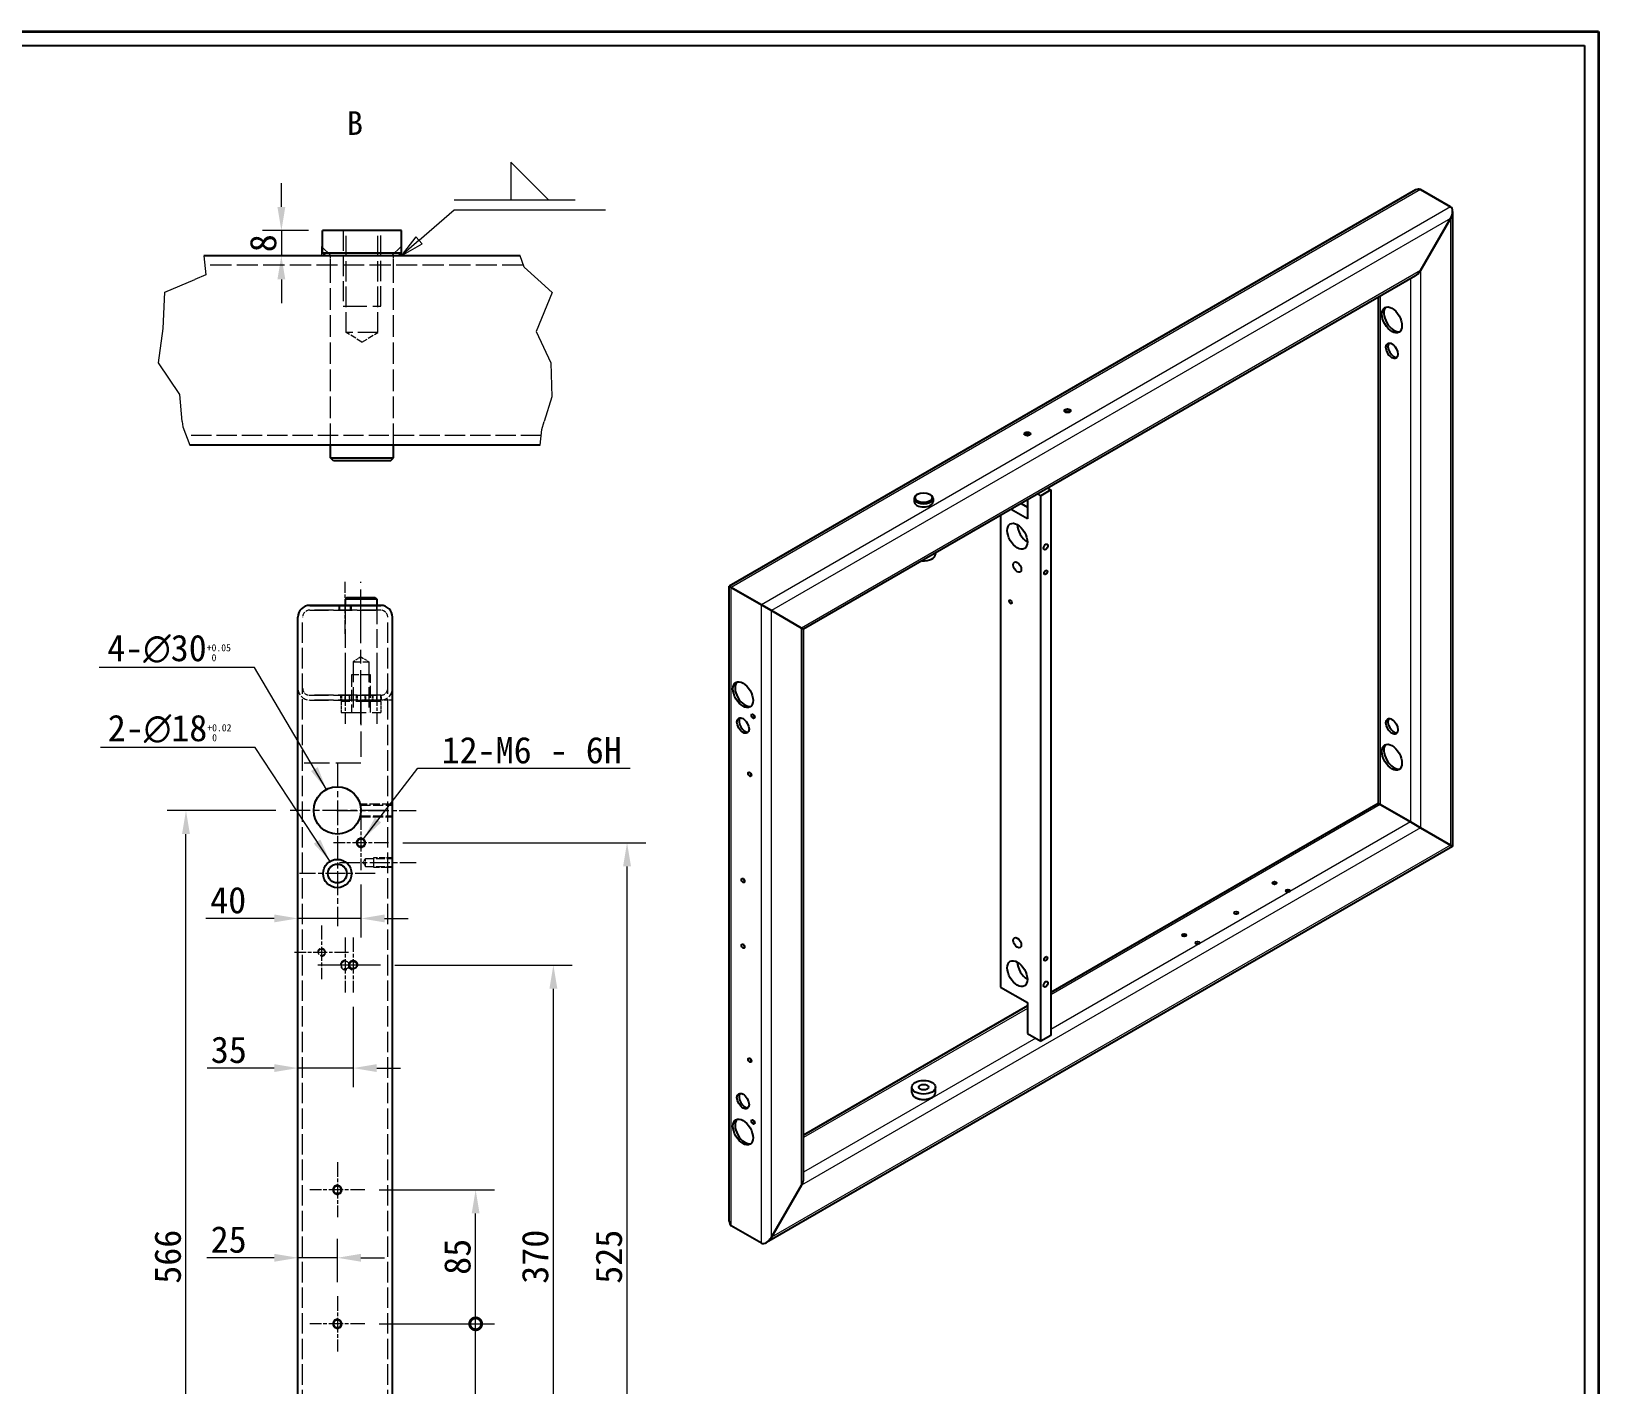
# Model space of a CAD drawing. Header units: millimetres. Extents: x 36 to 2487, y 33 to 1749.
# Drawn here: x 1493 to 2487, y 891 to 1749 of the extents above; entities that cross this region are included whole.
import ezdxf

# ---------------------------------------------------------------- set-up
doc = ezdxf.new("R2010")
doc.units = ezdxf.units.MM
doc.header["$LTSCALE"] = 6
doc.linetypes.add('CHAIN', pattern=[0.3543, 0.2362, -0.0295, 0.0591, -0.0295])
doc.linetypes.add('DASHED', pattern=[0.2067, 0.1654, -0.0413])
for name, color, linetype, lineweight, true_color in [('中心标记 (ISO)', 1, 'CHAIN', 18, 0xff0000), ('中心线 (ISO)', 1, 'CHAIN', 18, 0xff0000), ('尺寸 (ISO)', 7, 'Continuous', 18, 0x008000), ('折线 (ISO)', 7, 'Continuous', 18, 0x008000), ('符号 (ISO)', 7, 'Continuous', 18, 0x008000), ('隐藏 (ISO)', 5, 'DASHED', 18, 0x0000ff)]:
    doc.layers.add(name, color=color, linetype=linetype, lineweight=lineweight, true_color=true_color)
for name, color, linetype, lineweight in [('可见 (ISO)', 7, 'Continuous', 25), ('可见窄的 (ISO)', 7, 'Continuous', 18), ('图框 (ISO)', 7, 'Continuous', 35)]:
    doc.layers.add(name, color=color, linetype=linetype, lineweight=lineweight)
doc.styles.add('HZ_33', font='simfang.ttf')
doc.styles.add('文本样式74', font='SimSun.ttf')
doc.styles.add('最新国标', font='simfang.ttf')
doc.dimstyles.new('默认 (GB)', dxfattribs={"dimscale": 6, "dimtxt": 2.8, "dimasz": 2.5, "dimexe": 2, "dimexo": 1.5, "dimgap": 0.5, "dimtad": 1, "dimtoh": 1, "dimdsep": 46, "dimtxsty": '最新国标', "dimcen": 0.09, "dimdle": 10, "dimclrd": 256, "dimclre": 256, "dimclrt": 256, "dimaunit": 1, "dimadec": 3, "dimazin": 2, "dimtfac": 0.535714, "dimtmove": 0, "dimatfit": 3, "dimfxl": 0, "dimtolj": 1, "dimtzin": 0, "dimlwd": -1, "dimlwe": -1, "dimarcsym": 0})
doc.dimstyles.new('默认 (GB)$7', dxfattribs={"dimscale": 6, "dimtxt": 2.8, "dimasz": 2.5, "dimexe": 2, "dimexo": 1.5, "dimgap": 0.5, "dimtad": 1, "dimtoh": 1, "dimdsep": 46, "dimtxsty": '最新国标', "dimcen": 0.09, "dimdle": 10, "dimclrd": 256, "dimclre": 256, "dimclrt": 256, "dimaunit": 1, "dimadec": 3, "dimazin": 2, "dimtfac": 0.535714, "dimtmove": 0, "dimatfit": 3, "dimfxl": 0, "dimtolj": 1, "dimtzin": 0, "dimlwd": -1, "dimlwe": -1, "dimarcsym": 0})

# ---------------------------------------------------------------- blocks, each defined once
blk = doc.blocks.new('图框 最新国标')
at = {"layer": '图框 (ISO)'}
for p, q in [((6, 291.5), (414.5, 291.5)), ((414.5, 291.5), (414.5, 5.5))]:
    blk.add_line(p, q, dxfattribs=at)
at = {"layer": '图框 (ISO)', "color": 7, "linetype": 'Continuous', "lineweight": 25}
for p, q in [((18, 290), (413, 290)), ((18, 290), (413, 290)), ((413, 290), (413, 7)), ((413, 290), (413, 7))]:
    blk.add_line(p, q, dxfattribs=at)
at = {"layer": '图框 (ISO)', "style": '文本样式74'}
blk.add_attdef('零件代号_001', (44.41, 287.25), '', height=2.5, rotation=180, dxfattribs=at)
blk = doc.blocks.new('_DotSmall')
at = {"color": 0, "linetype": 'ByBlock', "const_width": 0.5}
blk.add_lwpolyline([(-0.0625, 0, 1), (0.0625, 0, 1)], format="xyb", close=True, dxfattribs=at)
blk = doc.blocks.new('*D22')
at = {"layer": 'Defpoints', "color": 0, "transparency": 16777216}
for p in [(1591.13, 1255.05), (1657.13, 1255.05), (1657.13, 689.05)]:
    blk.add_point(p, dxfattribs=at)
at = {"layer": '尺寸 (ISO)', "color": 116, "true_color": 0x00803f, "transparency": 16777216}
for p, q in [((1648.13, 1255.05), (1579.13, 1255.05)), ((1591.13, 689.05), (1591.13, 1240.05)), ((1648.13, 689.05), (1579.13, 689.05))]:
    blk.add_line(p, q, dxfattribs=at)
blk.add_solid([(1588.63, 1240.05), (1593.63, 1240.05), (1591.13, 1255.05)], dxfattribs=at)
at = {"layer": '尺寸 (ISO)', "color": 116, "true_color": 0x00803f, "transparency": 16777216, "xscale": 15, "yscale": 15, "zscale": 15, "rotation": 270}
blk.add_blockref('_DotSmall', (1591.13, 689.05), dxfattribs=at)
at = {"layer": '尺寸 (ISO)', "transparency": 16777216, "insert": (1579.63, 972.11), "char_height": 16.8, "attachment_point": 5, "rotation": 90, "style": '最新国标'}
blk.add_mtext('\\A1;566', dxfattribs=at)
blk = doc.blocks.new('*D24')
at = {"layer": 'Defpoints', "color": 0, "transparency": 16777216}
for p in [(1719.59, 1234.55), (1870.86, 1234.55), (1719.59, 709.55)]:
    blk.add_point(p, dxfattribs=at)
at = {"layer": '尺寸 (ISO)', "color": 116, "true_color": 0x00803f, "transparency": 16777216}
for p, q in [((1728.59, 1234.55), (1882.86, 1234.55)), ((1870.86, 709.55), (1870.86, 1219.55)), ((1728.59, 709.55), (1882.86, 709.55))]:
    blk.add_line(p, q, dxfattribs=at)
blk.add_solid([(1868.36, 1219.55), (1873.36, 1219.55), (1870.86, 1234.55)], dxfattribs=at)
at = {"layer": '尺寸 (ISO)', "color": 116, "true_color": 0x00803f, "transparency": 16777216, "xscale": 15, "yscale": 15, "zscale": 15, "rotation": 270}
blk.add_blockref('_DotSmall', (1870.86, 709.55), dxfattribs=at)
at = {"layer": '尺寸 (ISO)', "transparency": 16777216, "insert": (1859.37, 972.11), "char_height": 16.8, "attachment_point": 5, "rotation": 90, "style": '最新国标'}
blk.add_mtext('\\A1;525', dxfattribs=at)
blk = doc.blocks.new('*D26')
at = {"layer": 'Defpoints', "color": 0, "transparency": 16777216}
for p in [(1714.59, 1157.05), (1824.13, 1157.05), (1709.59, 787.05)]:
    blk.add_point(p, dxfattribs=at)
at = {"layer": '尺寸 (ISO)', "color": 116, "true_color": 0x00803f, "transparency": 16777216}
for p, q in [((1723.59, 1157.05), (1836.13, 1157.05)), ((1824.13, 787.05), (1824.13, 1142.05)), ((1718.59, 787.05), (1836.13, 787.05))]:
    blk.add_line(p, q, dxfattribs=at)
blk.add_solid([(1821.63, 1142.05), (1826.63, 1142.05), (1824.13, 1157.05)], dxfattribs=at)
at = {"layer": '尺寸 (ISO)', "color": 116, "true_color": 0x00803f, "transparency": 16777216, "xscale": 15, "yscale": 15, "zscale": 15, "rotation": 270}
blk.add_blockref('_DotSmall', (1824.13, 787.05), dxfattribs=at)
at = {"layer": '尺寸 (ISO)', "transparency": 16777216, "insert": (1812.63, 972.11), "char_height": 16.8, "attachment_point": 5, "rotation": 90, "style": '最新国标'}
blk.add_mtext('\\A1;370', dxfattribs=at)
blk = doc.blocks.new('*D27')
at = {"layer": 'Defpoints', "color": 0, "transparency": 16777216}
for p in [(1704.59, 929.55), (1774.84, 929.55), (1714.63, 559.05)]:
    blk.add_point(p, dxfattribs=at)
at = {"layer": '尺寸 (ISO)', "color": 116, "true_color": 0x00803f, "transparency": 16777216}
for p, q in [((1713.59, 929.55), (1786.84, 929.55)), ((1774.84, 574.05), (1774.84, 929.55)), ((1723.63, 559.05), (1786.84, 559.05))]:
    blk.add_line(p, q, dxfattribs=at)
blk.add_solid([(1772.34, 574.05), (1777.34, 574.05), (1774.84, 559.05)], dxfattribs=at)
at = {"layer": '尺寸 (ISO)', "color": 116, "true_color": 0x00803f, "transparency": 16777216, "xscale": 15, "yscale": 15, "zscale": 15, "rotation": 90}
blk.add_blockref('_DotSmall', (1774.84, 929.55), dxfattribs=at)
at = {"layer": '尺寸 (ISO)', "transparency": 16777216, "insert": (1763.29, 744.3), "char_height": 16.8, "attachment_point": 5, "rotation": 90, "style": '最新国标'}
blk.add_mtext('\\A1;370.5', dxfattribs=at)
blk = doc.blocks.new('*D28')
at = {"layer": 'Defpoints', "color": 0, "transparency": 16777216}
for p in [(1704.59, 1014.55), (1774.84, 1014.55), (1704.59, 929.55)]:
    blk.add_point(p, dxfattribs=at)
at = {"layer": '尺寸 (ISO)', "color": 116, "true_color": 0x00803f, "transparency": 16777216}
for p, q in [((1713.59, 1014.55), (1786.84, 1014.55)), ((1774.84, 929.55), (1774.84, 999.55)), ((1713.59, 929.55), (1786.84, 929.55))]:
    blk.add_line(p, q, dxfattribs=at)
blk.add_solid([(1772.34, 999.55), (1777.34, 999.55), (1774.84, 1014.55)], dxfattribs=at)
at = {"layer": '尺寸 (ISO)', "color": 116, "true_color": 0x00803f, "transparency": 16777216, "xscale": 15, "yscale": 15, "zscale": 15, "rotation": 270}
blk.add_blockref('_DotSmall', (1774.84, 929.55), dxfattribs=at)
at = {"layer": '尺寸 (ISO)', "transparency": 16777216, "insert": (1763.34, 972.05), "char_height": 16.8, "attachment_point": 5, "rotation": 90, "style": '最新国标'}
blk.add_mtext('\\A1;85', dxfattribs=at)
blk = doc.blocks.new('末端处理方式1')
at = {"layer": '符号 (ISO)'}
for p, q in [((280.53, 267.78), (279.53, 268.78)), ((279.53, 268.78), (279.53, 267.78)), ((279.53, 267.78), (280.53, 267.78))]:
    blk.add_line(p, q, dxfattribs=at)
at = {"layer": '符号 (ISO)', "flags": 128}
blk.add_lwpolyline([(279.53, 268.78), (279.53, 267.78), (280.53, 267.78), (279.53, 268.78)], dxfattribs=at)
at = {"layer": '符号 (ISO)'}
blk.add_solid([(279.53, 268.78), (279.53, 267.78), (280.53, 267.78), (279.53, 268.78)], dxfattribs=at)
blk = doc.blocks.new('末端处理方式2')
at = {"layer": '符号 (ISO)'}
for p, q in [((286.93, 267.78), (287.93, 268.78)), ((287.93, 268.78), (287.93, 267.78)), ((287.93, 267.78), (286.93, 267.78))]:
    blk.add_line(p, q, dxfattribs=at)
at = {"layer": '符号 (ISO)', "flags": 128}
blk.add_lwpolyline([(287.93, 267.78), (287.93, 268.78), (286.93, 267.78), (287.93, 267.78)], dxfattribs=at)
at = {"layer": '符号 (ISO)'}
blk.add_solid([(287.93, 267.78), (287.93, 268.78), (286.93, 267.78), (287.93, 267.78)], dxfattribs=at)
blk = doc.blocks.new('焊接符号标识符1')
at = {"layer": '符号 (ISO)'}
for p, q in [((303.52, 273.69), (299.52, 277.69)), ((299.52, 277.69), (299.52, 273.69)), ((299.52, 273.69), (303.52, 273.69)), ((289.82, 269.42), (293.52, 272.64)), ((293.52, 272.64), (309.52, 272.64)), ((289.49, 269.8), (287.93, 267.78)), ((289.82, 269.42), (287.93, 267.78)), ((287.93, 267.78), (290.14, 269.04)), ((290.14, 269.04), (289.49, 269.8))]:
    blk.add_line(p, q, dxfattribs=at)
at = {"layer": '符号 (ISO)', "linetype": 'DASHED', "ltscale": 12.901145}
blk.add_line((293.52, 273.69), (309.52, 273.69), dxfattribs=at)
at = {"layer": '符号 (ISO)', "flags": 128}
blk.add_lwpolyline([(289.49, 269.8), (287.93, 267.78), (290.14, 269.04), (289.49, 269.8)], dxfattribs=at)
at = {"layer": '符号 (ISO)'}
blk.add_solid([(289.49, 269.8), (287.93, 267.78), (290.14, 269.04), (289.49, 269.8)], dxfattribs=at)
blk = doc.blocks.new('*D33')
at = {"layer": 'Defpoints', "color": 0, "transparency": 16777216}
for p in [(1677.76, 1622.68), (1651.64, 1606.68), (1651.64, 1606.68)]:
    blk.add_point(p, dxfattribs=at)
at = {"layer": '尺寸 (ISO)', "color": 116, "true_color": 0x00803f, "transparency": 16777216}
for p, q in [((1651.64, 1637.68), (1651.64, 1652.68)), ((1668.76, 1622.68), (1639.64, 1622.68)), ((1651.64, 1622.68), (1651.64, 1606.68)), ((1651.64, 1591.68), (1651.64, 1576.68))]:
    blk.add_line(p, q, dxfattribs=at)
for points in [[(1649.14, 1637.68), (1654.14, 1637.68), (1651.64, 1622.68)], [(1649.14, 1591.68), (1654.14, 1591.68), (1651.64, 1606.68)]]:
    blk.add_solid(points, dxfattribs=at)
at = {"layer": '尺寸 (ISO)', "transparency": 16777216, "insert": (1640.15, 1614.68), "char_height": 16.8, "attachment_point": 5, "rotation": 90, "style": '最新国标'}
blk.add_mtext('\\A1;8', dxfattribs=at)
blk = doc.blocks.new('*D36')
at = {"layer": 'Defpoints', "color": 0, "transparency": 16777216}
for p in [(1662.13, 965.46), (1687.13, 971.44), (1687.13, 947.01)]:
    blk.add_point(p, dxfattribs=at)
at = {"layer": '尺寸 (ISO)', "color": 116, "true_color": 0x00803f, "transparency": 16777216}
for p, q in [((1687.13, 956.01), (1687.13, 983.44)), ((1647.13, 971.44), (1604.34, 971.44)), ((1687.13, 971.44), (1662.13, 971.44)), ((1702.13, 971.44), (1717.13, 971.44))]:
    blk.add_line(p, q, dxfattribs=at)
for points in [[(1647.13, 973.94), (1647.13, 968.94), (1662.13, 971.44)], [(1702.13, 973.94), (1702.13, 968.94), (1687.13, 971.44)]]:
    blk.add_solid(points, dxfattribs=at)
at = {"layer": '尺寸 (ISO)', "transparency": 16777216, "insert": (1618.23, 982.94), "char_height": 16.8, "attachment_point": 5, "style": '最新国标'}
blk.add_mtext('\\A1;25', dxfattribs=at)
blk = doc.blocks.new('*D37')
at = {"layer": 'Defpoints', "color": 0, "transparency": 16777216}
for p in [(1697.13, 1139.59), (1662.13, 1090.84), (1697.13, 1091.71)]:
    blk.add_point(p, dxfattribs=at)
at = {"layer": '尺寸 (ISO)', "color": 116, "true_color": 0x00803f, "transparency": 16777216}
for p, q in [((1697.13, 1130.59), (1697.13, 1079.71)), ((1647.13, 1091.71), (1604.53, 1091.71)), ((1697.13, 1091.71), (1662.13, 1091.71)), ((1712.13, 1091.71), (1727.13, 1091.71))]:
    blk.add_line(p, q, dxfattribs=at)
for points in [[(1647.13, 1094.21), (1647.13, 1089.21), (1662.13, 1091.71)], [(1712.13, 1094.21), (1712.13, 1089.21), (1697.13, 1091.71)]]:
    blk.add_solid(points, dxfattribs=at)
at = {"layer": '尺寸 (ISO)', "transparency": 16777216, "insert": (1618.33, 1103.21), "char_height": 16.8, "attachment_point": 5, "style": '最新国标'}
blk.add_mtext('\\A1;35', dxfattribs=at)
blk = doc.blocks.new('*D38')
at = {"layer": 'Defpoints', "color": 0, "transparency": 16777216}
for p in [(1702.13, 1217.09), (1702.13, 1186.59), (1662.13, 1180.38)]:
    blk.add_point(p, dxfattribs=at)
at = {"layer": '尺寸 (ISO)', "color": 116, "true_color": 0x00803f, "transparency": 16777216}
for p, q in [((1702.13, 1208.09), (1702.13, 1174.59)), ((1647.13, 1186.59), (1603.66, 1186.59)), ((1702.13, 1186.59), (1662.13, 1186.59)), ((1717.13, 1186.59), (1732.13, 1186.59))]:
    blk.add_line(p, q, dxfattribs=at)
for points in [[(1647.13, 1189.09), (1647.13, 1184.09), (1662.13, 1186.59)], [(1717.13, 1189.09), (1717.13, 1184.09), (1702.13, 1186.59)]]:
    blk.add_solid(points, dxfattribs=at)
at = {"layer": '尺寸 (ISO)', "transparency": 16777216, "insert": (1617.9, 1198.09), "char_height": 16.8, "attachment_point": 5, "style": '最新国标'}
blk.add_mtext('\\A1;40', dxfattribs=at)

msp = doc.modelspace()

# ---------------------------------------------------------------- linework, layer by layer
at = {"layer": '中心标记 (ISO)', "ltscale": 11.111974}
for p, q in [((1687.127, 1285.052), (1687.127, 1225.052)), ((1717.127, 1255.052), (1657.127, 1255.052))]:
    msp.add_line(p, q, dxfattribs=at)
at = {"layer": '中心标记 (ISO)', "ltscale": 6.466571}
for p, q in [((1702.127, 1252.011), (1702.127, 1217.094)), ((1719.586, 1234.552), (1684.669, 1234.552)), ((1692.127, 1174.511), (1692.127, 1139.594)), ((1697.127, 1174.511), (1697.127, 1139.594)), ((1709.586, 1157.052), (1674.669, 1157.052)), ((1714.586, 1157.052), (1679.669, 1157.052)), ((1687.127, 1032.011), (1687.127, 997.094)), ((1704.586, 1014.552), (1669.669, 1014.552)), ((1687.127, 947.011), (1687.127, 912.094)), ((1704.586, 929.552), (1669.669, 929.552))]:
    msp.add_line(p, q, dxfattribs=at)
at = {"layer": '中心标记 (ISO)', "ltscale": 10.626669}
msp.add_line((1687.127, 1239.052), (1687.127, 1181.673), dxfattribs=at)
at = {"layer": '中心标记 (ISO)', "ltscale": 8.88956}
msp.add_line((1711.127, 1215.052), (1663.127, 1215.052), dxfattribs=at)
at = {"layer": '中心标记 (ISO)', "ltscale": 6.321559}
for p, q in [((1677.127, 1182.119), (1677.127, 1147.985)), ((1694.194, 1165.052), (1660.06, 1165.052))]:
    msp.add_line(p, q, dxfattribs=at)
at = {"layer": '中心线 (ISO)', "ltscale": 6.111541}
for p, q in [((1692.127, 1367.052), (1692.127, 1400.052)), ((1692.127, 1343.052), (1692.127, 1310.052)), ((1712.127, 1343.052), (1712.127, 1310.052))]:
    msp.add_line(p, q, dxfattribs=at)
at = {"layer": '中心线 (ISO)', "ltscale": 23.990969}
msp.add_line((1702.127, 1310.052), (1702.127, 1400.052), dxfattribs=at)
at = {"layer": '中心线 (ISO)', "ltscale": 9.329009}
msp.add_line((1686.754, 1255.052), (1737.127, 1255.052), dxfattribs=at)
at = {"layer": '中心线 (ISO)', "ltscale": 8.99646}
msp.add_line((1688.55, 1222.052), (1737.127, 1222.052), dxfattribs=at)
at = {"layer": '可见 (ISO)'}
for p, q in [((2370.772, 1648.418), (1935.644, 1397.197)), ((2373.954, 1648.734), (2393.046, 1637.711)), ((2393.046, 1637.711), (2373.954, 1648.734)), ((2373.954, 1597.294), (2393.046, 1630.362)), ((2393.046, 1630.362), (2373.954, 1597.294)), ((2394.364, 1634.798), (2394.364, 1232.294)), ((1727.762, 1622.678), (1677.762, 1622.678)), ((1677.762, 1608.678), (1677.762, 1622.678)), ((1727.762, 1608.678), (1727.762, 1622.678)), ((1803.066, 1606.678), (1602.464, 1606.678)), ((1677.762, 1608.678), (1727.762, 1608.678)), ((1679.762, 1606.678), (1677.762, 1608.678)), ((1725.762, 1606.678), (1727.762, 1608.678)), ((2370.772, 1593.935), (1982.827, 1369.956)), ((2347.18, 1580.314), (2347.18, 1259.536)), ((1815.71, 1486.678), (1593.668, 1486.678)), ((1682.762, 1478.678), (1682.762, 1486.678)), ((1722.762, 1478.678), (1722.762, 1486.678)), ((1682.762, 1478.678), (1722.762, 1478.678)), ((1684.762, 1476.678), (1682.762, 1478.678)), ((1720.762, 1476.678), (1684.762, 1476.678)), ((1720.762, 1476.678), (1722.762, 1478.678)), ((2052.938, 1452.897), (2052.938, 1450.937)), ((2055.119, 1455.591), (2054.695, 1455.346)), ((2062.756, 1455.591), (2063.18, 1455.346)), ((2064.938, 1452.897), (2064.938, 1450.937)), ((2124.699, 1451.865), (2124.699, 1439.915)), ((2133.184, 1454.611), (2131.32, 1455.688)), ((2139.548, 1458.286), (2133.184, 1454.611)), ((2133.184, 1108.744), (2133.184, 1454.611)), ((2137.684, 1459.362), (2139.548, 1458.286)), ((2139.548, 1458.286), (2139.548, 1112.418)), ((2107.728, 1442.067), (2107.728, 1143.036)), ((2124.699, 1439.915), (2114.349, 1445.89)), ((2120.713, 1449.564), (2124.699, 1447.263)), ((2066.438, 1418.228), (2066.438, 1417.624)), ((1935.644, 1397.197), (1936.962, 1396.436)), ((1935.644, 994.694), (1935.644, 1397.197)), ((1936.962, 1396.436), (1935.644, 1397.197)), ((1956.054, 1385.413), (1936.962, 1396.436)), ((1936.962, 1396.436), (1956.054, 1385.413)), ((1714.627, 1385.052), (1669.627, 1385.052)), ((1669.627, 1385.052), (1714.627, 1385.052)), ((1693.127, 1390.052), (1692.127, 1389.052)), ((1692.127, 1389.052), (1692.127, 1385.052)), ((1712.127, 1389.052), (1692.127, 1389.052)), ((1693.127, 1390.052), (1711.127, 1390.052)), ((1711.127, 1390.052), (1712.127, 1389.052)), ((1712.127, 1389.052), (1712.127, 1385.052)), ((1956.054, 1385.413), (1962.418, 1381.739)), ((1962.418, 1381.739), (1956.054, 1385.413)), ((1981.509, 1370.716), (1962.418, 1381.739)), ((1962.418, 1381.739), (1981.509, 1370.716)), ((1662.127, 566.552), (1662.127, 1377.552)), ((1722.127, 566.552), (1722.127, 1377.552)), ((1981.509, 1370.716), (1982.827, 1369.956)), ((1982.827, 1369.956), (1981.509, 1370.716)), ((1982.827, 1021.935), (1982.827, 1369.956)), ((2347.18, 1259.536), (2139.548, 1139.659)), ((2347.18, 1259.536), (2348.498, 1258.775)), ((2348.498, 1258.775), (2347.18, 1259.536)), ((2367.59, 1247.752), (2348.498, 1258.775)), ((2348.498, 1258.775), (2367.59, 1247.752)), ((2367.59, 1247.752), (2373.954, 1244.078)), ((2373.954, 1244.078), (2367.59, 1247.752)), ((2393.046, 1233.055), (2373.954, 1244.078)), ((2373.954, 1244.078), (2393.046, 1233.055)), ((2393.046, 1233.055), (2394.364, 1232.294)), ((2394.364, 1232.294), (2393.046, 1233.055)), ((2394.364, 1232.294), (1959.236, 981.073)), ((2107.728, 1143.036), (2124.699, 1133.238)), ((2124.699, 1133.238), (2124.699, 1113.643)), ((2124.699, 1131.086), (1982.827, 1049.177)), ((2124.699, 1113.643), (2133.184, 1108.744)), ((2139.548, 1112.418), (2133.184, 1108.744)), ((2051.438, 1076.165), (2051.438, 1079.595)), ((2066.438, 1076.165), (2066.438, 1079.595)), ((2054.059, 1072.859), (2053.634, 1073.103)), ((2063.817, 1072.859), (2064.241, 1073.103)), ((1981.509, 1017.5), (1962.418, 984.432)), ((1962.418, 984.432), (1981.509, 1017.5)), ((1956.054, 980.758), (1936.962, 991.78)), ((1956.054, 980.758), (1936.962, 991.78))]:
    msp.add_line(p, q, dxfattribs=at)
for centre, radius in [((1687.127, 1255.052), 15), ((1702.127, 1234.552), 2.458), ((1687.127, 1215.052), 9), ((1687.127, 1215.052), 6), ((1697.127, 1157.052), 2.458), ((1687.127, 1014.552), 2.458), ((1687.127, 929.552), 2.458)]:
    msp.add_circle(centre, radius, dxfattribs=at)
for centre, start, end in [((1669.627, 1377.552), 90, 180), ((1669.627, 1377.552), 90, 180), ((1714.627, 1377.552), 0, 90), ((1714.627, 1377.552), 0, 90)]:
    msp.add_arc(centre, 7.5, start, end, dxfattribs=at)
for centre, major_axis, start_param, end_param in [((2370.772, 1643.222), (-3.182, -5.511), 3.1415927, 3.9269908), ((2370.772, 1643.222), (-3.182, -5.511), 3.1415927, 3.9269908), ((2389.864, 1632.199), (-3.182, -5.511), 1.5707963, 3.1415927), ((2389.864, 1632.199), (-3.182, -5.511), 1.5707963, 3.1415927), ((2370.772, 1599.131), (3.182, 5.511), 3.9269908, 4.712389), ((2370.772, 1599.131), (3.182, 5.511), 3.9269908, 4.712389), ((2357.195, 1566.798), (-4.5, 7.794), 0.1418971, 2.9996956), ((2357.195, 1547.202), (-2.7, 4.677), 0.2379411, 2.9036515), ((2150.154, 1507.031), (-1.994, 0), 3.8338532, 5.5909247), ((2124.699, 1492.334), (-1.994, 0), 3.8338532, 5.5909247), ((2058.938, 1452.897), (-6, 0), 5.4977871, 10.2101761), ((2058.938, 1450.937), (6, 0), 3.1415927, 6.2831853), ((2124.699, 1432.566), (4.5, -7.794), 3.9269908, 5.4977871), ((2058.938, 1417.624), (7.5, 0), 4.5811953, 6.2831853), ((1945.659, 1329.198), (-4.5, 7.794), 0.1418971, 2.9996956), ((1945.659, 1309.602), (-2.7, 4.677), 0.2379411, 2.9036515), ((1952.023, 1315.48), (0.738, -1.277), 4.1824768, 5.2423011), ((2357.195, 1309.112), (-2.7, 4.677), 0.2379411, 2.9036515), ((2357.195, 1289.516), (-4.5, 7.794), 0.1418971, 2.9996956), ((1949.902, 1278.738), (0.738, -1.277), 4.1824768, 5.2423011), ((1945.659, 1211.377), (0.738, -1.277), 4.1824768, 5.2423011), ((2281.464, 1207.58), (-1.475, 0), 4.1824768, 5.2423011), ((2289.949, 1202.681), (-1.475, 0), 4.1824768, 5.2423011), ((2257.069, 1188.597), (-1.475, 0), 4.1824768, 5.2423011), ((2224.188, 1174.512), (-1.475, 0), 4.1824768, 5.2423011), ((1945.659, 1169.736), (0.738, -1.277), 4.1824768, 5.2423011), ((2232.674, 1169.613), (-1.475, 0), 4.1824768, 5.2423011), ((2124.699, 1155.284), (4.5, -7.794), 3.9269908, 5.4977871), ((1949.902, 1097.476), (0.738, -1.277), 4.1824768, 5.2423011), ((1945.659, 1071.511), (-2.7, 4.677), 0.2379411, 2.9036515), ((2058.938, 1076.165), (7.5, 0), 3.1415927, 6.2831853), ((2058.938, 1075.675), (6.9, 0), 3.9269908, 5.4977871), ((1945.659, 1051.915), (-4.5, 7.794), 0.1418971, 2.9996956), ((1952.023, 1058.284), (0.738, -1.277), 4.1824768, 5.2423011), ((1978.327, 1019.337), (-3.182, -5.511), 1.5707963, 2.3561945), ((1978.327, 1019.337), (-3.182, -5.511), 1.5707963, 2.3561945), ((1940.144, 997.292), (3.182, 5.511), 2.3561945, 3.1415927), ((1940.144, 997.292), (3.182, 5.511), 2.3561945, 3.1415927), ((1959.236, 986.269), (3.182, 5.511), 3.1415927, 4.712389), ((1959.236, 986.269), (3.182, 5.511), 3.1415927, 4.712389)]:
    msp.add_ellipse(centre, major_axis=major_axis, ratio=0.5773503, start_param=start_param, end_param=end_param, dxfattribs=at)
for centre, major_axis in [((2355.922, 1566.063), (4.5, -7.794)), ((2355.922, 1546.467), (2.7, -4.677)), ((2150.154, 1508.5), (-1.994, 0)), ((2124.699, 1493.803), (-1.994, 0)), ((2058.938, 1453.387), (-5.4, 0)), ((2118.335, 1428.892), (4.5, -7.794)), ((2136.366, 1422.156), (-0.997, -1.727)), ((2118.335, 1409.296), (1.8, -3.118)), ((2136.366, 1405.989), (-0.738, -1.277)), ((2114.092, 1387.251), (0.62, -1.074)), ((1944.386, 1328.463), (-4.5, 7.794)), ((1944.386, 1308.867), (-2.7, 4.677)), ((1950.75, 1314.746), (-0.738, 1.277)), ((2355.922, 1308.377), (2.7, -4.677)), ((2355.922, 1288.781), (4.5, -7.794)), ((1948.629, 1278.003), (-0.738, 1.277)), ((1944.386, 1210.642), (-0.738, 1.277)), ((2281.464, 1209.05), (-1.475, 0)), ((2289.949, 1204.151), (-1.475, 0)), ((2257.069, 1190.067), (-1.475, 0)), ((2118.335, 1171.206), (1.8, -3.118)), ((2224.188, 1175.982), (-1.475, 0)), ((1944.386, 1169.001), (-0.738, 1.277)), ((2232.674, 1171.083), (-1.475, 0)), ((2118.335, 1151.61), (4.5, -7.794)), ((2136.366, 1161.04), (-0.738, -1.277)), ((2136.366, 1144.874), (-0.997, -1.727)), ((1948.629, 1096.741), (-0.738, 1.277)), ((2058.938, 1079.595), (7.5, 0)), ((1944.386, 1070.776), (-2.7, 4.677)), ((2058.938, 1079.595), (3.032, 0)), ((1944.386, 1051.181), (-4.5, 7.794)), ((1950.75, 1057.549), (-0.738, 1.277))]:
    msp.add_ellipse(centre, major_axis=major_axis, ratio=0.5773503, dxfattribs=at)
at = {"layer": '可见窄的 (ISO)'}
for p, q in [((2373.954, 1648.734), (1936.962, 1396.436)), ((2393.046, 1637.711), (1956.054, 1385.413)), ((2393.046, 1630.362), (1962.418, 1381.739)), ((2393.046, 1630.362), (2393.046, 1233.055)), ((2373.954, 1597.294), (1981.509, 1370.716)), ((2367.59, 1592.098), (2367.59, 1247.752)), ((2373.954, 1597.294), (2373.954, 1244.078)), ((2348.498, 1581.075), (2348.498, 1258.775)), ((1936.962, 991.78), (1936.962, 1396.436)), ((1956.054, 980.758), (1956.054, 1385.413)), ((1962.418, 984.432), (1962.418, 1381.739)), ((1981.509, 1017.5), (1981.509, 1370.716)), ((2348.498, 1258.775), (2139.548, 1138.137)), ((2373.954, 1244.078), (1981.509, 1017.5)), ((2367.59, 1247.752), (2139.548, 1116.092)), ((2393.046, 1233.055), (1962.418, 984.432)), ((2124.699, 1129.564), (1982.827, 1047.655)), ((2130.002, 1110.581), (1982.827, 1025.609))]:
    msp.add_line(p, q, dxfattribs=at)
for centre in [(1702.127, 1234.552), (1697.127, 1157.052), (1687.127, 1014.552), (1687.127, 929.552)]:
    msp.add_arc(centre, 3, 350, 260, dxfattribs=at)
at = {"layer": '折线 (ISO)'}
for p, q in [((1602.464, 1606.678), (1603.822, 1594.724)), ((1805.594, 1599.441), (1803.066, 1606.678)), ((1577.732, 1583.564), (1596.701, 1591.678)), ((1603.822, 1594.724), (1596.701, 1591.678)), ((1814.226, 1591.678), (1805.594, 1599.441)), ((1814.226, 1591.678), (1823.324, 1583.495)), ((1576.714, 1560.684), (1577.732, 1583.564)), ((1823.324, 1583.495), (1813.287, 1558.701)), ((1573.702, 1538.836), (1576.714, 1560.684)), ((1813.287, 1558.701), (1822.444, 1538.836)), ((1587.273, 1518.849), (1573.702, 1538.836)), ((1822.444, 1538.836), (1823.165, 1517.228)), ((1588.748, 1501.678), (1587.273, 1518.849)), ((1823.165, 1517.228), (1818.332, 1501.678)), ((1588.748, 1501.678), (1589.045, 1498.225)), ((1816.745, 1496.571), (1818.332, 1501.678)), ((1589.045, 1498.225), (1593.668, 1486.678)), ((1815.71, 1486.678), (1816.745, 1496.571))]:
    msp.add_line(p, q, dxfattribs=at)
at = {"layer": '隐藏 (ISO)', "ltscale": 12.901145}
for p, q in [((1690.762, 1622.678), (1690.762, 1574.678)), ((1714.762, 1574.678), (1714.762, 1622.678))]:
    msp.add_line(p, q, dxfattribs=at)
at = {"layer": '隐藏 (ISO)', "ltscale": 13.022093}
for p, q in [((1692.656, 1558.078), (1692.656, 1622.678)), ((1712.868, 1558.078), (1712.868, 1622.678)), ((1697.074, 1349.352), (1697.074, 1317.052)), ((1707.18, 1349.352), (1707.18, 1317.052))]:
    msp.add_line(p, q, dxfattribs=at)
at = {"layer": '隐藏 (ISO)', "ltscale": 13.57416}
msp.add_line((1805.162, 1600.678), (1603.146, 1600.678), dxfattribs=at)
at = {"layer": '隐藏 (ISO)', "ltscale": 13.822656}
for p, q in [((1682.762, 1486.678), (1682.762, 1606.678)), ((1722.762, 1486.678), (1722.762, 1606.678))]:
    msp.add_line(p, q, dxfattribs=at)
at = {"layer": '隐藏 (ISO)', "ltscale": 1.904597}
for p, q in [((1682.762, 1600.678), (1682.762, 1606.678)), ((1722.762, 1600.678), (1722.762, 1606.678)), ((1682.762, 1486.678), (1682.762, 1492.678)), ((1722.762, 1486.678), (1722.762, 1492.678))]:
    msp.add_line(p, q, dxfattribs=at)
at = {"layer": '隐藏 (ISO)', "ltscale": 15.198803}
msp.add_line((1690.762, 1574.678), (1714.762, 1574.678), dxfattribs=at)
at = {"layer": '隐藏 (ISO)', "ltscale": 12.799926}
msp.add_line((1712.868, 1558.078), (1692.656, 1558.078), dxfattribs=at)
at = {"layer": '隐藏 (ISO)', "ltscale": 3.742628}
for q in [(1692.656, 1558.078), (1712.868, 1558.078)]:
    msp.add_line((1702.762, 1552.006), q, dxfattribs=at)
at = {"layer": '隐藏 (ISO)', "ltscale": 12.962871}
msp.add_line((1816.338, 1492.678), (1591.266, 1492.678), dxfattribs=at)
at = {"layer": '隐藏 (ISO)', "ltscale": 12.094824}
for p, q in [((1669.627, 1382.052), (1714.627, 1382.052)), ((1714.627, 1382.052), (1669.627, 1382.052)), ((1692.127, 1385.052), (1692.127, 1325.052)), ((1712.127, 1385.052), (1712.127, 1325.052)), ((1714.627, 1328.052), (1669.627, 1328.052)), ((1669.627, 1328.052), (1714.627, 1328.052)), ((1669.627, 1325.052), (1714.627, 1325.052)), ((1714.627, 1325.052), (1669.627, 1325.052))]:
    msp.add_line(p, q, dxfattribs=at)
at = {"layer": '隐藏 (ISO)', "ltscale": 0.952248}
for p, q in [((1688.127, 1385.052), (1688.127, 1382.052)), ((1688.804, 1382.052), (1688.804, 1385.052)), ((1692.127, 1382.052), (1692.127, 1385.052)), ((1695.451, 1382.052), (1695.451, 1385.052)), ((1696.127, 1382.052), (1696.127, 1385.052)), ((1712.127, 1382.052), (1712.127, 1385.052)), ((1689.127, 1328.052), (1689.127, 1325.052)), ((1689.669, 1328.052), (1689.669, 1325.052)), ((1692.127, 1325.052), (1692.127, 1328.052)), ((1694.586, 1328.052), (1694.586, 1325.052)), ((1695.127, 1325.052), (1695.127, 1328.052)), ((1699.127, 1328.052), (1699.127, 1325.052)), ((1699.669, 1328.052), (1699.669, 1325.052)), ((1704.586, 1328.052), (1704.586, 1325.052)), ((1705.127, 1325.052), (1705.127, 1328.052)), ((1709.127, 1328.052), (1709.127, 1325.052)), ((1709.669, 1328.052), (1709.669, 1325.052)), ((1712.127, 1325.052), (1712.127, 1328.052)), ((1714.586, 1328.052), (1714.586, 1325.052)), ((1715.127, 1325.052), (1715.127, 1328.052))]:
    msp.add_line(p, q, dxfattribs=at)
at = {"layer": '隐藏 (ISO)', "ltscale": 13.078536}
for p, q in [((1665.127, 566.552), (1665.127, 1377.552)), ((1719.127, 566.552), (1719.127, 1377.552))]:
    msp.add_line(p, q, dxfattribs=at)
at = {"layer": '隐藏 (ISO)', "ltscale": 1.871264}
for q in [(1697.074, 1349.352), (1707.18, 1349.352)]:
    msp.add_line((1702.127, 1352.389), q, dxfattribs=at)
at = {"layer": '隐藏 (ISO)', "ltscale": 5.039241}
msp.add_line((1697.074, 1349.352), (1707.18, 1349.352), dxfattribs=at)
at = {"layer": '隐藏 (ISO)', "ltscale": 7.618686}
for p, q in [((1696.127, 1341.052), (1696.127, 1317.052)), ((1708.127, 1317.052), (1708.127, 1341.052))]:
    msp.add_line(p, q, dxfattribs=at)
at = {"layer": '隐藏 (ISO)', "ltscale": 5.983681}
msp.add_line((1708.127, 1341.052), (1696.127, 1341.052), dxfattribs=at)
at = {"layer": '隐藏 (ISO)', "ltscale": 0.448841}
for p, q in [((1690.627, 1325.052), (1689.627, 1324.052)), ((1713.627, 1325.052), (1714.627, 1324.052))]:
    msp.add_line(p, q, dxfattribs=at)
at = {"layer": '隐藏 (ISO)', "ltscale": 15.832087}
for p, q in [((1714.627, 1324.052), (1689.627, 1324.052)), ((1689.627, 1317.052), (1714.627, 1317.052))]:
    msp.add_line(p, q, dxfattribs=at)
at = {"layer": '隐藏 (ISO)', "ltscale": 2.222046}
for p, q in [((1689.627, 1324.052), (1689.627, 1317.052)), ((1714.627, 1324.052), (1714.627, 1317.052))]:
    msp.add_line(p, q, dxfattribs=at)
at = {"layer": '隐藏 (ISO)', "ltscale": 16.126431}
for p, q in [((1702.127, 1325.052), (1702.127, 1285.052)), ((1702.127, 1285.052), (1662.127, 1285.052))]:
    msp.add_line(p, q, dxfattribs=at)
at = {"layer": '隐藏 (ISO)', "ltscale": 2.380771}
msp.add_line((1722.127, 1325.052), (1714.627, 1325.052), dxfattribs=at)
at = {"layer": '隐藏 (ISO)', "ltscale": 6.521317}
for p, q in [((1722.127, 1259.052), (1701.584, 1259.052)), ((1701.584, 1251.052), (1722.127, 1251.052))]:
    msp.add_line(p, q, dxfattribs=at)
at = {"layer": '隐藏 (ISO)', "ltscale": 6.467241}
for p, q in [((1701.754, 1258.376), (1722.127, 1258.376)), ((1701.754, 1251.729), (1722.127, 1251.729))]:
    msp.add_line(p, q, dxfattribs=at)
at = {"layer": '隐藏 (ISO)', "ltscale": 0.910398}
for q in [(1705.027, 1224.511), (1705.027, 1219.594)]:
    msp.add_line((1703.55, 1222.052), q, dxfattribs=at)
at = {"layer": '隐藏 (ISO)', "ltscale": 2.451754}
msp.add_line((1705.027, 1219.594), (1705.027, 1224.511), dxfattribs=at)
at = {"layer": '隐藏 (ISO)', "ltscale": 5.428285}
for p, q in [((1705.027, 1224.511), (1722.127, 1224.511)), ((1705.027, 1219.594), (1722.127, 1219.594))]:
    msp.add_line(p, q, dxfattribs=at)
at = {"layer": '隐藏 (ISO)', "ltscale": 3.809293}
for p, q in [((1722.127, 1225.052), (1710.127, 1225.052)), ((1710.127, 1219.052), (1722.127, 1219.052))]:
    msp.add_line(p, q, dxfattribs=at)
at = {"layer": '隐藏 (ISO)', "ltscale": 2.991791}
msp.add_line((1710.127, 1225.052), (1710.127, 1219.052), dxfattribs=at)
at = {"layer": '隐藏 (ISO)', "ltscale": 4.122725}
msp.add_circle((1677.127, 1165.052), 2.067, dxfattribs=at)
at = {"layer": '隐藏 (ISO)', "ltscale": 4.903608}
msp.add_circle((1692.127, 1157.052), 2.458, dxfattribs=at)
at = {"layer": '隐藏 (ISO)', "ltscale": 2.728519}
for centre, start, end in [((1669.627, 1377.552), 90, 180), ((1669.627, 1377.552), 90, 180), ((1714.627, 1377.552), 0, 90), ((1714.627, 1377.552), 0, 90), ((1669.627, 1332.552), 180, 270), ((1669.627, 1332.552), 180, 270), ((1714.627, 1332.552), 270, 0), ((1714.627, 1332.552), 270, 0)]:
    msp.add_arc(centre, 4.5, start, end, dxfattribs=at)
at = {"layer": '隐藏 (ISO)', "ltscale": 4.547598}
for centre, start, end in [((1669.627, 1332.552), 180, 270), ((1669.627, 1332.552), 180, 270), ((1714.627, 1332.552), 270, 0), ((1714.627, 1332.552), 270, 0)]:
    msp.add_arc(centre, 7.5, start, end, dxfattribs=at)
at = {"layer": '隐藏 (ISO)', "ltscale": 1.495845}
for centre in [(1702.127, 1234.552), (1687.127, 1014.552), (1687.127, 929.552)]:
    msp.add_arc(centre, 3, 260, 350, dxfattribs=at)
at = {"layer": '隐藏 (ISO)', "ltscale": 3.739763}
msp.add_arc((1677.127, 1165.052), 2.5, 260, 170, dxfattribs=at)
at = {"layer": '隐藏 (ISO)', "ltscale": 4.487736}
msp.add_arc((1692.127, 1157.052), 3, 100, 10, dxfattribs=at)

# ---------------------------------------------------------------- block references
at = {"xscale": 6, "yscale": 6, "zscale": 6}
msp.add_blockref('图框 最新国标', (0, 0), dxfattribs=at)
at = {"layer": '符号 (ISO)', "xscale": 6, "yscale": 6, "zscale": 6}
for name in ['焊接符号标识符1', '末端处理方式1', '末端处理方式2']:
    msp.add_blockref(name, (0, 0), dxfattribs=at)

# ---------------------------------------------------------------- texts
at = {"layer": '符号 (ISO)', "insert": (1693.187, 1683.35), "char_height": 15, "attachment_point": 7, "style": 'HZ_33'}
msp.add_mtext('B', dxfattribs=at)
at = {"layer": '符号 (ISO)', "char_height": 16.8, "line_spacing_factor": 0.49, "style": '最新国标'}
for s, insert, width, attachment_point in [('\\A1;4-\\fAIGDT|b0|i0;{\\H16.8000;n}\\fFangSong|b0|i0;{\\H16.8000;30\\H4.5000\\S+0.05^  0;\\H16.8000;}', (1619.627, 1348.551), 132.00598, 9), ('\\A1;2-\\fAIGDT|b0|i0;{\\H16.8000;n}\\fFangSong|b0|i0;{\\H16.8000;18\\H4.5000\\S+0.02^  0;\\H16.8000;}', (1619.985, 1297.818), 132.00598, 9), ('12-M6 - 6H', (1753.24, 1284.619), 127.01193, 7)]:
    msp.add_mtext(s, dxfattribs=dict(at, insert=insert, width=width, attachment_point=attachment_point))

# ---------------------------------------------------------------- dimensions: what is measured, and where the dimension line sits
at = {"layer": '尺寸 (ISO)', "color": 116, "true_color": 0x00803f}
for base, p1, p2, angle, override, picture, middle in [((1651.642, 1606.678), (1677.762, 1622.678), (1651.642, 1606.678), 270, {"dimgap": 0.5, "dimtoh": 0, "dimdec": 2, "dimlfac": 0.5, "dimse2": 1, "dimtol": 0, "dimlim": 0, "dimtp": 0, "dimtm": 0, "dimtdec": 2, "dimtofl": 1, "dimatfit": 1}, '*D33', (1651.642, 1614.678)), ((1591.127, 1255.052), (1657.127, 689.052), (1657.127, 1255.052), 90, {"dimgap": 0.5, "dimtoh": 0, "dimdec": 2, "dimblk1": 'DotSmall', "dimsah": 1, "dimdle": 0, "dimtol": 0, "dimlim": 0, "dimtp": 0, "dimtm": 0, "dimtdec": 2, "dimtofl": 0, "dimatfit": 1}, '*D22', (1591.127, 972.112)), ((1870.862, 1234.552), (1719.586, 709.552), (1719.586, 1234.552), 90, {"dimgap": 0.5, "dimtoh": 0, "dimdec": 2, "dimblk1": 'DotSmall', "dimsah": 1, "dimdle": 0, "dimtol": 0, "dimlim": 0, "dimtp": 0, "dimtm": 0, "dimtdec": 2, "dimtofl": 0, "dimatfit": 1}, '*D24', (1870.862, 972.112)), ((1824.127, 1157.052), (1709.586, 787.052), (1714.586, 1157.052), 90, {"dimgap": 0.5, "dimtoh": 0, "dimdec": 2, "dimblk1": 'DotSmall', "dimsah": 1, "dimdle": 0, "dimtol": 0, "dimlim": 0, "dimtp": 0, "dimtm": 0, "dimtdec": 2, "dimtofl": 0, "dimatfit": 1}, '*D26', (1824.127, 972.112)), ((1774.837, 1014.552), (1704.586, 929.552), (1704.586, 1014.552), 90, {"dimgap": 0.5, "dimtoh": 0, "dimdec": 2, "dimblk1": 'DotSmall', "dimsah": 1, "dimdle": 0, "dimtol": 0, "dimlim": 0, "dimtp": 0, "dimtm": 0, "dimtdec": 2, "dimtofl": 0, "dimatfit": 1}, '*D28', (1774.837, 972.052)), ((1774.837, 929.552), (1714.627, 559.052), (1704.586, 929.552), 90, {"dimgap": 0.5, "dimtoh": 0, "dimdec": 2, "dimblk2": 'DotSmall', "dimsah": 1, "dimdle": 0, "dimtol": 0, "dimlim": 0, "dimtp": 0, "dimtm": 0, "dimtdec": 2, "dimtofl": 0, "dimatfit": 1}, '*D27', (1774.837, 744.302))]:
    dim = msp.add_linear_dim(base=base, p1=p1, p2=p2, angle=angle, dimstyle='默认 (GB)', override=override, dxfattribs=at)
    dim.commit()
    dim.dimension.update_dxf_attribs({"geometry": picture, "text_midpoint": middle, "dimtype": 160})
for base, p1, p2, picture, middle in [((1702.127, 1186.59), (1662.127, 1180.379), (1702.127, 1217.094), '*D38', (1617.895, 1186.59)), ((1697.127, 1091.712), (1662.127, 1090.835), (1697.127, 1139.594), '*D37', (1618.327, 1091.712)), ((1687.127, 971.443), (1662.127, 965.458), (1687.127, 947.011), '*D36', (1618.231, 971.443))]:
    dim = msp.add_linear_dim(base=base, p1=p1, p2=p2, dimstyle='默认 (GB)', override={"dimgap": 0.5, "dimtoh": 0, "dimdec": 2, "dimse1": 1, "dimtol": 0, "dimlim": 0, "dimtp": 0, "dimtm": 0, "dimtdec": 2, "dimtofl": 1, "dimatfit": 1}, dxfattribs=at)
    dim.commit()
    dim.dimension.update_dxf_attribs({"geometry": picture, "text_midpoint": middle, "dimtype": 160})

# ---------------------------------------------------------------- leaders
at = {"layer": '符号 (ISO)', "annotation_type": 0, "has_hookline": 1}
for points, hookline_direction, text_width in [([(1680.205, 1268.359), (1634.627, 1345.751), (1619.627, 1345.751)], 1, 83.497), ([(1682.515, 1222.781), (1634.985, 1295.018), (1619.985, 1295.018)], 1, 83.113), ([(1703.744, 1237.08), (1738.24, 1281.819), (1753.24, 1281.819)], 0, 119.616)]:
    msp.add_leader(points, dimstyle='默认 (GB)$7', override={"dimgap": 0, "dimtad": 1}, dxfattribs=dict(at, hookline_direction=hookline_direction, text_width=text_width))

doc.saveas('drawing.dxf')
